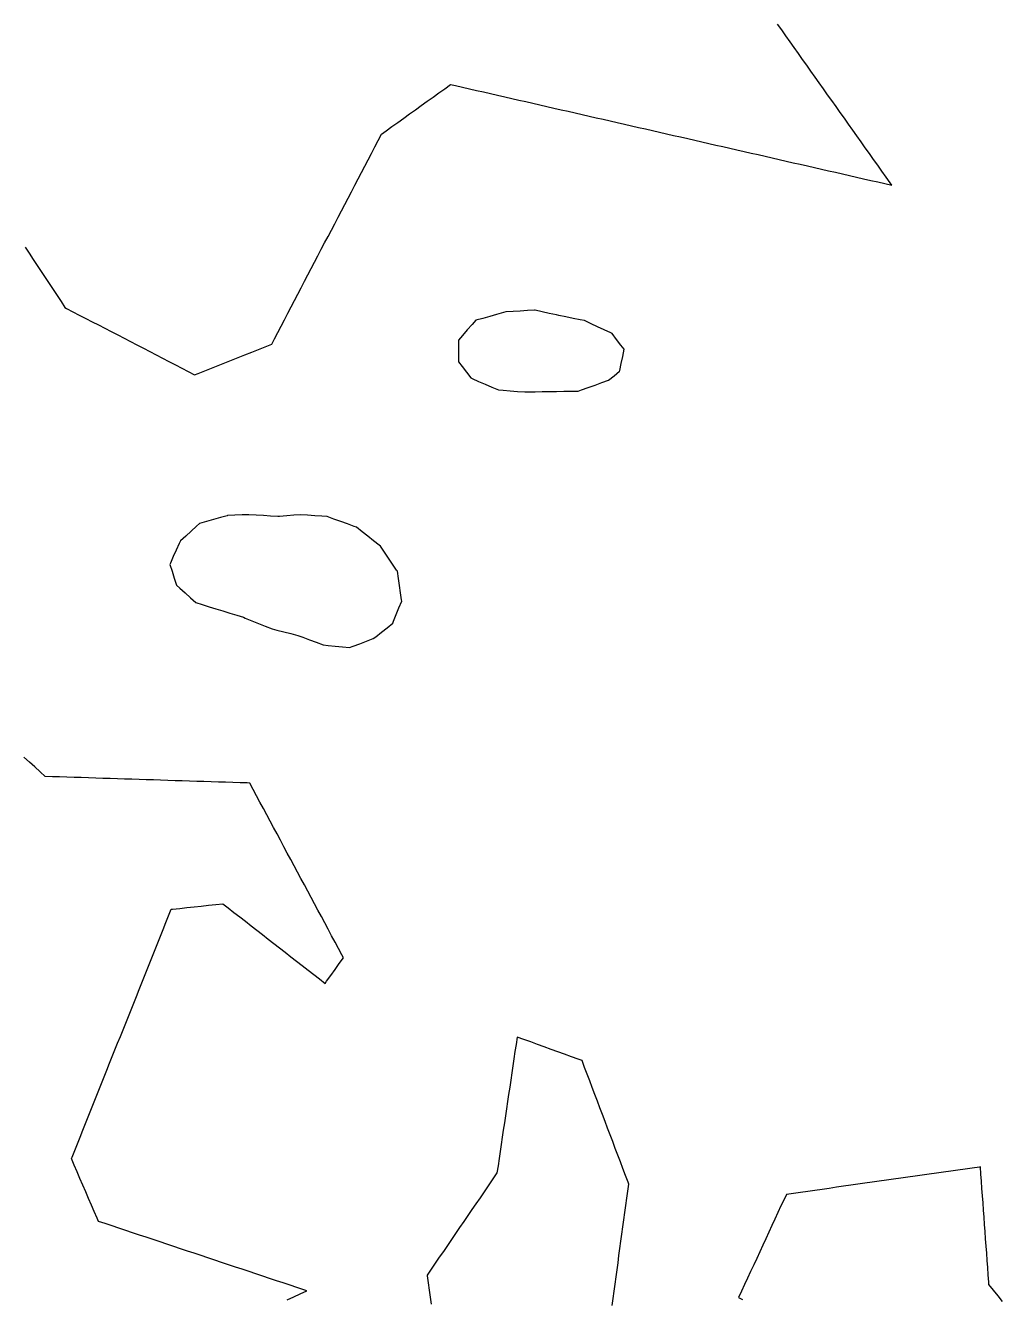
# Model space of a CAD drawing. Header units: millimetres. Extents: x 32 to 3054, y 42 to 5568.
# Drawn here: x 2237.2 to 2372.5, y 4519.6 to 4696 of the extents above; entities that cross this region are included whole.
import ezdxf

# ---------------------------------------------------------------- set-up
doc = ezdxf.new("R2010")
doc.units = ezdxf.units.MM
for name, color, linetype in [('ALL_ISLANDS', 7, 'Continuous'), ('OUTLINE_ISLAND_01', 7, 'Continuous'), ('OUTLINE_ISLAND_38', 7, 'Continuous'), ('OUTLINE_ISLAND_57', 7, 'Continuous')]:
    doc.layers.add(name, color=color, linetype=linetype)

msp = doc.modelspace()

# ---------------------------------------------------------------- linework, layer by layer
at = {"layer": 'ALL_ISLANDS'}
for points in [[(2237.1359, 4665.2525), (2237.6851, 4664.4168), (2238.2343, 4663.5811), (2238.7835, 4662.7454), (2239.3327, 4661.9097), (2239.8819, 4661.074), (2240.4311, 4660.2383), (2240.9803, 4659.4026), (2241.5295, 4658.5669), (2242.0786, 4657.7312), (2242.6278, 4656.8955), (2242.8327, 4656.7892), (2243.7204, 4656.3286), (2244.608, 4655.868), (2245.4956, 4655.4074), (2246.3832, 4654.9468), (2247.2708, 4654.4862), (2248.1584, 4654.0257), (2249.046, 4653.5651), (2249.9336, 4653.1045), (2250.8213, 4652.6439), (2251.7089, 4652.1833), (2252.5965, 4651.7227), (2253.4841, 4651.2621), (2254.3717, 4650.8015), (2255.2593, 4650.3409), (2256.1469, 4649.8804), (2257.0346, 4649.4198), (2257.9222, 4648.9592), (2258.8098, 4648.4986), (2259.6974, 4648.038), (2260.585, 4647.5774), (2261.0559, 4647.7643), (2261.9853, 4648.1333), (2262.9148, 4648.5023), (2263.8442, 4648.8712), (2264.7736, 4649.2402), (2265.7031, 4649.6092), (2266.6325, 4649.9781), (2267.562, 4650.3471), (2268.4914, 4650.7161), (2269.4209, 4651.085), (2270.3503, 4651.454), (2271.2797, 4651.823), (2271.6639, 4652.5597), (2272.1264, 4653.4464), (2272.5888, 4654.333), (2273.0512, 4655.2197), (2273.5136, 4656.1064), (2273.976, 4656.9931), (2274.4384, 4657.8797), (2274.9008, 4658.7664), (2275.3632, 4659.6531), (2275.8256, 4660.5397), (2276.288, 4661.4264), (2276.7504, 4662.3131), (2277.2128, 4663.1998), (2277.6752, 4664.0864), (2278.1376, 4664.9731), (2278.6, 4665.8598), (2279.0624, 4666.7464), (2279.5248, 4667.6331), (2279.9872, 4668.5198), (2280.4496, 4669.4064), (2280.912, 4670.2931), (2281.3744, 4671.1798), (2281.8368, 4672.0665), (2282.2992, 4672.9531), (2282.7616, 4673.8398), (2283.224, 4674.7265), (2283.6864, 4675.6131), (2284.1488, 4676.4998), (2284.6112, 4677.3865), (2285.0736, 4678.2731), (2285.536, 4679.1598), (2285.9984, 4680.0465), (2286.4608, 4680.9332), (2287.1091, 4681.3989), (2287.9213, 4681.9823), (2288.7334, 4682.5657), (2289.5456, 4683.1492), (2290.3577, 4683.7326), (2291.1699, 4684.316), (2291.9821, 4684.8995), (2292.7942, 4685.4829), (2293.6064, 4686.0663), (2294.4186, 4686.6498), (2295.2307, 4687.2332), (2296.0429, 4687.8166), (2296.7136, 4687.6635), (2297.6886, 4687.4409), (2298.6635, 4687.2183), (2299.6384, 4686.9957), (2300.6133, 4686.773), (2301.5882, 4686.5504), (2302.5631, 4686.3278), (2303.538, 4686.1052), (2304.5129, 4685.8826), (2305.4878, 4685.66), (2306.4627, 4685.4374), (2307.4376, 4685.2148), (2308.4125, 4684.9922), (2309.3874, 4684.7696), (2310.3624, 4684.5469), (2311.3373, 4684.3243), (2312.3122, 4684.1017), (2313.2871, 4683.8791), (2314.262, 4683.6565), (2315.2369, 4683.4339), (2316.2118, 4683.2113), (2317.1867, 4682.9887), (2318.1616, 4682.7661), (2319.1365, 4682.5435), (2320.1114, 4682.3209), (2321.0863, 4682.0982), (2322.0612, 4681.8756), (2323.0362, 4681.653), (2324.0111, 4681.4304), (2324.986, 4681.2078), (2325.9609, 4680.9852), (2326.9358, 4680.7626), (2327.9107, 4680.54), (2328.8856, 4680.3174), (2329.8605, 4680.0948), (2330.8354, 4679.8721), (2331.8103, 4679.6495), (2332.7852, 4679.4269), (2333.7601, 4679.2043), (2334.735, 4678.9817), (2335.71, 4678.7591), (2336.6849, 4678.5365), (2337.6598, 4678.3139), (2338.6347, 4678.0913), (2339.6096, 4677.8687), (2340.5845, 4677.646), (2341.5594, 4677.4234), (2342.5343, 4677.2008), (2343.5092, 4676.9782), (2344.4841, 4676.7556), (2345.459, 4676.533), (2346.4339, 4676.3104), (2347.4088, 4676.0878), (2348.3838, 4675.8652), (2349.3587, 4675.6426), (2350.3336, 4675.42), (2351.3085, 4675.1973), (2352.2834, 4674.9747), (2353.2583, 4674.7521), (2354.2332, 4674.5295), (2355.2081, 4674.3069), (2356.183, 4674.0843), (2357.1579, 4673.8617), (2356.9443, 4674.1631), (2356.3661, 4674.979), (2355.788, 4675.7949), (2355.2098, 4676.6108), (2354.6316, 4677.4267), (2354.0534, 4678.2426), (2353.4752, 4679.0585), (2352.897, 4679.8745), (2352.3189, 4680.6904), (2351.7407, 4681.5063), (2351.1625, 4682.3222), (2350.5843, 4683.1381), (2350.0061, 4683.954), (2349.428, 4684.7699), (2348.8498, 4685.5858), (2348.2716, 4686.4017), (2347.6934, 4687.2176), (2347.1152, 4688.0335), (2346.537, 4688.8494), (2345.9589, 4689.6653), (2345.3807, 4690.4812), (2344.8025, 4691.2972), (2344.2243, 4692.1131), (2343.6461, 4692.929), (2343.0679, 4693.7449), (2342.4898, 4694.5608), (2341.9116, 4695.3767), (2341.3334, 4696.1926)], [(2273.3951, 4519.4159), (2274.3078, 4519.8244), (2275.2206, 4520.2329), (2276.1333, 4520.6415), (2275.7154, 4520.7809), (2274.7668, 4521.0973), (2273.8182, 4521.4137), (2272.8696, 4521.7301), (2271.921, 4522.0466), (2270.9724, 4522.363), (2270.0237, 4522.6794), (2269.0751, 4522.9959), (2268.1265, 4523.3123), (2267.1779, 4523.6287), (2266.2293, 4523.9452), (2265.2807, 4524.2616), (2264.332, 4524.578), (2263.3834, 4524.8944), (2262.4348, 4525.2109), (2261.4862, 4525.5273), (2260.5376, 4525.8437), (2259.589, 4526.1602), (2258.6404, 4526.4766), (2257.6917, 4526.793), (2256.7431, 4527.1095), (2255.7945, 4527.4259), (2254.8459, 4527.7423), (2253.8973, 4528.0588), (2252.9487, 4528.3752), (2252, 4528.6916), (2251.0514, 4529.008), (2250.1028, 4529.3245), (2249.1542, 4529.6409), (2248.2056, 4529.9573), (2247.257, 4530.2738), (2247.0751, 4530.6973), (2246.6807, 4531.6163), (2246.2863, 4532.5352), (2245.8918, 4533.4541), (2245.4974, 4534.373), (2245.1029, 4535.2919), (2244.7085, 4536.2108), (2244.314, 4537.1298), (2243.9196, 4538.0487), (2243.5251, 4538.9676), (2243.6076, 4539.1736), (2243.9793, 4540.102), (2244.3509, 4541.0304), (2244.7226, 4541.9587), (2245.0943, 4542.8871), (2245.4659, 4543.8155), (2245.8376, 4544.7438), (2246.2092, 4545.6722), (2246.5809, 4546.6006), (2246.9526, 4547.5289), (2247.3242, 4548.4573), (2247.6959, 4549.3857), (2248.0675, 4550.314), (2248.4392, 4551.2424), (2248.8108, 4552.1708), (2249.1825, 4553.0992), (2249.5542, 4554.0275), (2249.9258, 4554.9559), (2250.2975, 4555.8843), (2250.6691, 4556.8126), (2251.0408, 4557.741), (2251.4125, 4558.6694), (2251.7841, 4559.5977), (2252.1558, 4560.5261), (2252.5274, 4561.4545), (2252.8991, 4562.3828), (2253.2708, 4563.3112), (2253.6424, 4564.2396), (2254.0141, 4565.168), (2254.3857, 4566.0963), (2254.7574, 4567.0247), (2255.1291, 4567.9531), (2255.5007, 4568.8814), (2255.8724, 4569.8098), (2256.244, 4570.7382), (2256.6157, 4571.6665), (2256.9873, 4572.5949), (2257.359, 4573.5233), (2257.5385, 4573.5423), (2258.533, 4573.6475), (2259.5274, 4573.7527), (2260.5219, 4573.8579), (2261.5163, 4573.9631), (2262.5108, 4574.0683), (2263.5052, 4574.1735), (2264.4997, 4574.2787), (2265.2486, 4573.6957), (2266.0376, 4573.0813), (2266.8267, 4572.467), (2267.6157, 4571.8527), (2268.4048, 4571.2384), (2269.1939, 4570.6241), (2269.9829, 4570.0098), (2270.772, 4569.3954), (2271.561, 4568.7811), (2272.3501, 4568.1668), (2273.1391, 4567.5525), (2273.9282, 4566.9382), (2274.7173, 4566.3239), (2275.5063, 4565.7095), (2276.2954, 4565.0952), (2277.0844, 4564.4809), (2277.8735, 4563.8666), (2278.6626, 4563.2523), (2278.8754, 4563.549), (2279.4582, 4564.3616), (2280.041, 4565.1742), (2280.6238, 4565.9867), (2281.2067, 4566.7993), (2280.9841, 4567.2143), (2280.5113, 4568.0955), (2280.0386, 4568.9767), (2279.5658, 4569.8579), (2279.0931, 4570.7391), (2278.6203, 4571.6203), (2278.1476, 4572.5015), (2277.6748, 4573.3827), (2277.2021, 4574.2639), (2276.7293, 4575.1451), (2276.2566, 4576.0263), (2275.7838, 4576.9075), (2275.3111, 4577.7887), (2274.8383, 4578.6699), (2274.3656, 4579.5511), (2273.8928, 4580.4322), (2273.4201, 4581.3134), (2272.9473, 4582.1946), (2272.4746, 4583.0758), (2272.0018, 4583.957), (2271.5291, 4584.8382), (2271.0564, 4585.7194), (2270.5836, 4586.6006), (2270.1109, 4587.4818), (2269.6381, 4588.363), (2269.1654, 4589.2442), (2268.6926, 4590.1254), (2268.2199, 4591.0066), (2267.8761, 4591.0177), (2266.8767, 4591.0499), (2265.8772, 4591.0821), (2264.8777, 4591.1144), (2263.8782, 4591.1466), (2262.8787, 4591.1788), (2261.8793, 4591.211), (2260.8798, 4591.2432), (2259.8803, 4591.2754), (2258.8808, 4591.3076), (2257.8813, 4591.3399), (2256.8819, 4591.3721), (2255.8824, 4591.4043), (2254.8829, 4591.4365), (2253.8834, 4591.4687), (2252.8839, 4591.5009), (2251.8845, 4591.5332), (2250.885, 4591.5654), (2249.8855, 4591.5976), (2248.886, 4591.6298), (2247.8865, 4591.662), (2246.887, 4591.6942), (2245.8876, 4591.7265), (2244.8881, 4591.7587), (2243.8886, 4591.7909), (2242.8891, 4591.8231), (2241.8896, 4591.8553), (2240.8902, 4591.8875), (2239.8907, 4591.9198), (2239.1735, 4592.5702), (2238.4328, 4593.242), (2237.6921, 4593.9138), (2236.9513, 4594.5856)], [(2318.4199, 4518.6023), (2318.5553, 4519.5931), (2318.6908, 4520.5838), (2318.8263, 4521.5746), (2318.9617, 4522.5654), (2319.0972, 4523.5562), (2319.2326, 4524.547), (2319.3681, 4525.5378), (2319.5036, 4526.5285), (2319.639, 4527.5193), (2319.7745, 4528.5101), (2319.9099, 4529.5009), (2320.0454, 4530.4917), (2320.1809, 4531.4825), (2320.3163, 4532.4732), (2320.4518, 4533.464), (2320.5872, 4534.4548), (2320.7227, 4535.4456), (2320.6223, 4535.7111), (2320.2685, 4536.6464), (2319.9147, 4537.5818), (2319.5609, 4538.5171), (2319.2071, 4539.4524), (2318.8533, 4540.3878), (2318.4996, 4541.3231), (2318.1458, 4542.2584), (2317.792, 4543.1937), (2317.4382, 4544.1291), (2317.0844, 4545.0644), (2316.7306, 4545.9997), (2316.3768, 4546.935), (2316.0231, 4547.8704), (2315.6693, 4548.8057), (2315.3155, 4549.741), (2314.9617, 4550.6763), (2314.6079, 4551.6117), (2314.2541, 4552.547), (2313.7212, 4552.7407), (2312.7814, 4553.0823), (2311.8415, 4553.4239), (2310.9017, 4553.7655), (2309.9618, 4554.1071), (2309.022, 4554.4487), (2308.0821, 4554.7902), (2307.1423, 4555.1318), (2306.2024, 4555.4734), (2305.2626, 4555.815), (2305.2569, 4555.777), (2305.11, 4554.7879), (2304.9632, 4553.7987), (2304.8163, 4552.8096), (2304.6694, 4551.8204), (2304.5225, 4550.8313), (2304.3756, 4549.8421), (2304.2287, 4548.853), (2304.0818, 4547.8638), (2303.935, 4546.8746), (2303.7881, 4545.8855), (2303.6412, 4544.8963), (2303.4943, 4543.9072), (2303.3474, 4542.918), (2303.2005, 4541.9289), (2303.0536, 4540.9397), (2302.9068, 4539.9506), (2302.7599, 4538.9614), (2302.613, 4537.9723), (2302.4661, 4536.9831), (2302.3742, 4536.8486), (2301.8103, 4536.0228), (2301.2463, 4535.197), (2300.6823, 4534.3712), (2300.1184, 4533.5454), (2299.5544, 4532.7196), (2298.9904, 4531.8938), (2298.4265, 4531.068), (2297.8625, 4530.2422), (2297.2986, 4529.4164), (2296.7346, 4528.5906), (2296.1706, 4527.7648), (2295.6067, 4526.939), (2295.0427, 4526.1132), (2294.4787, 4525.2874), (2293.9148, 4524.4616), (2293.3508, 4523.6358), (2292.7868, 4522.81), (2292.7976, 4522.7361), (2292.9417, 4521.7465), (2293.0858, 4520.7569), (2293.2299, 4519.7674), (2293.374, 4518.7778)], [(2372.4946, 4519.1878), (2371.8689, 4519.9679), (2371.2433, 4520.748), (2370.6176, 4521.5281), (2370.5931, 4521.8634), (2370.5201, 4522.8607), (2370.4471, 4523.8581), (2370.3741, 4524.8554), (2370.3011, 4525.8527), (2370.2281, 4526.8501), (2370.155, 4527.8474), (2370.082, 4528.8447), (2370.009, 4529.8421), (2369.936, 4530.8394), (2369.863, 4531.8367), (2369.79, 4532.8341), (2369.717, 4533.8314), (2369.644, 4534.8287), (2369.571, 4535.8261), (2369.498, 4536.8234), (2369.425, 4537.8207), (2369.2826, 4537.8005), (2368.2925, 4537.6599), (2367.3025, 4537.5193), (2366.3124, 4537.3787), (2365.3223, 4537.2381), (2364.3323, 4537.0975), (2363.3422, 4536.9569), (2362.3521, 4536.8163), (2361.3621, 4536.6757), (2360.372, 4536.5351), (2359.3819, 4536.3945), (2358.3919, 4536.2539), (2357.4018, 4536.1133), (2356.4117, 4535.9727), (2355.4217, 4535.8321), (2354.4316, 4535.6915), (2353.4415, 4535.5509), (2352.4515, 4535.4104), (2351.4614, 4535.2698), (2350.4713, 4535.1292), (2349.4813, 4534.9886), (2348.4912, 4534.848), (2347.5011, 4534.7074), (2346.5111, 4534.5668), (2345.521, 4534.4262), (2344.5309, 4534.2856), (2343.5409, 4534.145), (2342.5508, 4534.0044), (2342.2287, 4533.3088), (2341.8085, 4532.4014), (2341.3883, 4531.4939), (2340.9682, 4530.5865), (2340.548, 4529.6791), (2340.1278, 4528.7716), (2339.7076, 4527.8642), (2339.2874, 4526.9568), (2338.8672, 4526.0493), (2338.447, 4525.1419), (2338.0268, 4524.2345), (2337.6066, 4523.327), (2337.1865, 4522.4196), (2336.7663, 4521.5121), (2336.3461, 4520.6047), (2335.9259, 4519.6973), (2336.4994, 4519.4455)]]:
    msp.add_lwpolyline(points, dxfattribs=at)
for points in [[(2297.1361, 4652.3892), (2297.1361, 4651.3892), (2297.1361, 4650.3892), (2297.1361, 4649.3892), (2297.6248, 4648.7448), (2298.2292, 4647.9481), (2298.8335, 4647.1514), (2299.0127, 4647.0735), (2299.9299, 4646.6751), (2300.8471, 4646.2766), (2301.7643, 4645.8781), (2302.6815, 4645.4797), (2303.3161, 4645.4323), (2304.3133, 4645.358), (2305.3105, 4645.2836), (2306.3077, 4645.2092), (2306.7355, 4645.2159), (2307.7354, 4645.2317), (2308.7352, 4645.2475), (2309.7351, 4645.2633), (2310.735, 4645.279), (2311.7349, 4645.2948), (2312.7347, 4645.3106), (2313.7346, 4645.3263), (2314.1728, 4645.4838), (2315.1139, 4645.822), (2316.0549, 4646.1602), (2316.996, 4646.4984), (2317.9371, 4646.8366), (2318.6807, 4647.4614), (2319.4463, 4648.1047), (2319.4638, 4648.1865), (2319.6731, 4649.1643), (2319.8825, 4650.1421), (2320.0919, 4651.12), (2319.6468, 4651.7018), (2319.0391, 4652.496), (2318.4315, 4653.2902), (2318.2225, 4653.3883), (2317.3174, 4653.8134), (2316.4122, 4654.2384), (2315.507, 4654.6634), (2314.6018, 4655.0884), (2313.9815, 4655.2109), (2313.0005, 4655.4045), (2312.0194, 4655.5982), (2311.0383, 4655.7919), (2310.6925, 4655.8721), (2309.7183, 4656.098), (2308.7442, 4656.3239), (2307.77, 4656.5498), (2307.6855, 4656.5445), (2306.6874, 4656.4822), (2305.6894, 4656.4198), (2304.6913, 4656.3575), (2303.6933, 4656.2951), (2303.3846, 4656.2092), (2302.4213, 4655.9408), (2301.458, 4655.6725), (2300.4947, 4655.4042), (2299.5313, 4655.1358), (2299.0184, 4654.5477), (2298.3612, 4653.794), (2297.7039, 4653.0404)], [(2257.1597, 4621.3153), (2257.4608, 4620.3617), (2257.7619, 4619.4081), (2258.063, 4618.4545), (2258.5484, 4618.0174), (2259.2915, 4617.3482), (2260.0345, 4616.6791), (2260.7776, 4616.0099), (2261.6337, 4615.7456), (2262.5893, 4615.4507), (2263.5448, 4615.1558), (2264.5003, 4614.8608), (2265.4558, 4614.5659), (2266.4113, 4614.271), (2267.3669, 4613.9761), (2267.6041, 4613.8792), (2268.5298, 4613.501), (2269.4556, 4613.1229), (2270.3813, 4612.7447), (2271.3071, 4612.3665), (2271.9648, 4612.2012), (2272.9347, 4611.9574), (2273.9045, 4611.7137), (2274.8743, 4611.4699), (2275.5622, 4611.2139), (2276.4995, 4610.8652), (2277.4367, 4610.5164), (2278.3739, 4610.1677), (2279.0651, 4610.094), (2280.0594, 4609.988), (2281.0538, 4609.882), (2282.0482, 4609.776), (2282.5365, 4609.9621), (2283.4709, 4610.3182), (2284.4054, 4610.6743), (2285.3398, 4611.0304), (2285.6687, 4611.2909), (2286.4526, 4611.9117), (2287.2365, 4612.5326), (2288.0204, 4613.1535), (2288.134, 4613.4303), (2288.5136, 4614.3554), (2288.8933, 4615.2805), (2289.2729, 4616.2057), (2289.2451, 4616.4014), (2289.1042, 4617.3914), (2288.9633, 4618.3815), (2288.8224, 4619.3715), (2288.6816, 4620.3615), (2288.566, 4620.5326), (2288.0064, 4621.3613), (2287.4467, 4622.19), (2286.887, 4623.0187), (2286.3274, 4623.8475), (2286.1668, 4623.9745), (2285.3827, 4624.5951), (2284.5985, 4625.2156), (2283.8144, 4625.8362), (2283.0302, 4626.4567), (2282.6981, 4626.5766), (2281.7575, 4626.9161), (2280.8169, 4627.2555), (2279.8763, 4627.595), (2278.9356, 4627.9345), (2278.2308, 4627.984), (2277.2332, 4628.0542), (2276.2357, 4628.1243), (2275.2382, 4628.1945), (2274.3479, 4628.114), (2273.352, 4628.0239), (2272.3561, 4627.9338), (2272.1107, 4627.9492), (2271.1127, 4628.0117), (2270.1147, 4628.0743), (2269.1166, 4628.1368), (2268.1186, 4628.1993), (2267.1605, 4628.1588), (2266.1614, 4628.1165), (2265.1623, 4628.0742), (2265.1131, 4628.0603), (2264.1507, 4627.7886), (2263.1883, 4627.5169), (2262.226, 4627.2453), (2261.2636, 4626.9736), (2260.837, 4626.5874), (2260.0957, 4625.9162), (2259.3544, 4625.2451), (2258.613, 4624.574), (2258.4506, 4624.2096), (2258.0432, 4623.2964), (2257.6359, 4622.3831), (2257.2286, 4621.4698)]]:
    msp.add_lwpolyline(points, close=True, dxfattribs=at)
at = {"layer": 'OUTLINE_ISLAND_01'}
for points in [[(2237.1359, 4665.2525), (2237.6851, 4664.4168), (2238.2343, 4663.5811), (2238.7835, 4662.7454), (2239.3327, 4661.9097), (2239.8819, 4661.074), (2240.4311, 4660.2383), (2240.9803, 4659.4026), (2241.5295, 4658.5669), (2242.0786, 4657.7312), (2242.6278, 4656.8955), (2242.8327, 4656.7892), (2243.7204, 4656.3286), (2244.608, 4655.868), (2245.4956, 4655.4074), (2246.3832, 4654.9468), (2247.2708, 4654.4862), (2248.1584, 4654.0257), (2249.046, 4653.5651), (2249.9336, 4653.1045), (2250.8213, 4652.6439), (2251.7089, 4652.1833), (2252.5965, 4651.7227), (2253.4841, 4651.2621), (2254.3717, 4650.8015), (2255.2593, 4650.3409), (2256.1469, 4649.8804), (2257.0346, 4649.4198), (2257.9222, 4648.9592), (2258.8098, 4648.4986), (2259.6974, 4648.038), (2260.585, 4647.5774), (2261.0559, 4647.7643), (2261.9853, 4648.1333), (2262.9148, 4648.5023), (2263.8442, 4648.8712), (2264.7736, 4649.2402), (2265.7031, 4649.6092), (2266.6325, 4649.9781), (2267.562, 4650.3471), (2268.4914, 4650.7161), (2269.4209, 4651.085), (2270.3503, 4651.454), (2271.2797, 4651.823), (2271.6639, 4652.5597), (2272.1264, 4653.4464), (2272.5888, 4654.333), (2273.0512, 4655.2197), (2273.5136, 4656.1064), (2273.976, 4656.9931), (2274.4384, 4657.8797), (2274.9008, 4658.7664), (2275.3632, 4659.6531), (2275.8256, 4660.5397), (2276.288, 4661.4264), (2276.7504, 4662.3131), (2277.2128, 4663.1998), (2277.6752, 4664.0864), (2278.1376, 4664.9731), (2278.6, 4665.8598), (2279.0624, 4666.7464), (2279.5248, 4667.6331), (2279.9872, 4668.5198), (2280.4496, 4669.4064), (2280.912, 4670.2931), (2281.3744, 4671.1798), (2281.8368, 4672.0665), (2282.2992, 4672.9531), (2282.7616, 4673.8398), (2283.224, 4674.7265), (2283.6864, 4675.6131), (2284.1488, 4676.4998), (2284.6112, 4677.3865), (2285.0736, 4678.2731), (2285.536, 4679.1598), (2285.9984, 4680.0465), (2286.4608, 4680.9332), (2287.1091, 4681.3989), (2287.9213, 4681.9823), (2288.7334, 4682.5657), (2289.5456, 4683.1492), (2290.3577, 4683.7326), (2291.1699, 4684.316), (2291.9821, 4684.8995), (2292.7942, 4685.4829), (2293.6064, 4686.0663), (2294.4186, 4686.6498), (2295.2307, 4687.2332), (2296.0429, 4687.8166), (2296.7136, 4687.6635), (2297.6886, 4687.4409), (2298.6635, 4687.2183), (2299.6384, 4686.9957), (2300.6133, 4686.773), (2301.5882, 4686.5504), (2302.5631, 4686.3278), (2303.538, 4686.1052), (2304.5129, 4685.8826), (2305.4878, 4685.66), (2306.4627, 4685.4374), (2307.4376, 4685.2148), (2308.4125, 4684.9922), (2309.3874, 4684.7696), (2310.3624, 4684.5469), (2311.3373, 4684.3243), (2312.3122, 4684.1017), (2313.2871, 4683.8791), (2314.262, 4683.6565), (2315.2369, 4683.4339), (2316.2118, 4683.2113), (2317.1867, 4682.9887), (2318.1616, 4682.7661), (2319.1365, 4682.5435), (2320.1114, 4682.3209), (2321.0863, 4682.0982), (2322.0612, 4681.8756), (2323.0362, 4681.653), (2324.0111, 4681.4304), (2324.986, 4681.2078), (2325.9609, 4680.9852), (2326.9358, 4680.7626), (2327.9107, 4680.54), (2328.8856, 4680.3174), (2329.8605, 4680.0948), (2330.8354, 4679.8721), (2331.8103, 4679.6495), (2332.7852, 4679.4269), (2333.7601, 4679.2043), (2334.735, 4678.9817), (2335.71, 4678.7591), (2336.6849, 4678.5365), (2337.6598, 4678.3139), (2338.6347, 4678.0913), (2339.6096, 4677.8687), (2340.5845, 4677.646), (2341.5594, 4677.4234), (2342.5343, 4677.2008), (2343.5092, 4676.9782), (2344.4841, 4676.7556), (2345.459, 4676.533), (2346.4339, 4676.3104), (2347.4088, 4676.0878), (2348.3838, 4675.8652), (2349.3587, 4675.6426), (2350.3336, 4675.42), (2351.3085, 4675.1973), (2352.2834, 4674.9747), (2353.2583, 4674.7521), (2354.2332, 4674.5295), (2355.2081, 4674.3069), (2356.183, 4674.0843), (2357.1579, 4673.8617), (2356.9443, 4674.1631), (2356.3661, 4674.979), (2355.788, 4675.7949), (2355.2098, 4676.6108), (2354.6316, 4677.4267), (2354.0534, 4678.2426), (2353.4752, 4679.0585), (2352.897, 4679.8745), (2352.3189, 4680.6904), (2351.7407, 4681.5063), (2351.1625, 4682.3222), (2350.5843, 4683.1381), (2350.0061, 4683.954), (2349.428, 4684.7699), (2348.8498, 4685.5858), (2348.2716, 4686.4017), (2347.6934, 4687.2176), (2347.1152, 4688.0335), (2346.537, 4688.8494), (2345.9589, 4689.6653), (2345.3807, 4690.4812), (2344.8025, 4691.2972), (2344.2243, 4692.1131), (2343.6461, 4692.929), (2343.0679, 4693.7449), (2342.4898, 4694.5608), (2341.9116, 4695.3767), (2341.3334, 4696.1926)], [(2273.3951, 4519.4159), (2274.3078, 4519.8244), (2275.2206, 4520.2329), (2276.1333, 4520.6415), (2275.7154, 4520.7809), (2274.7668, 4521.0973), (2273.8182, 4521.4137), (2272.8696, 4521.7301), (2271.921, 4522.0466), (2270.9724, 4522.363), (2270.0237, 4522.6794), (2269.0751, 4522.9959), (2268.1265, 4523.3123), (2267.1779, 4523.6287), (2266.2293, 4523.9452), (2265.2807, 4524.2616), (2264.332, 4524.578), (2263.3834, 4524.8944), (2262.4348, 4525.2109), (2261.4862, 4525.5273), (2260.5376, 4525.8437), (2259.589, 4526.1602), (2258.6404, 4526.4766), (2257.6917, 4526.793), (2256.7431, 4527.1095), (2255.7945, 4527.4259), (2254.8459, 4527.7423), (2253.8973, 4528.0588), (2252.9487, 4528.3752), (2252, 4528.6916), (2251.0514, 4529.008), (2250.1028, 4529.3245), (2249.1542, 4529.6409), (2248.2056, 4529.9573), (2247.257, 4530.2738), (2247.0751, 4530.6973), (2246.6807, 4531.6163), (2246.2863, 4532.5352), (2245.8918, 4533.4541), (2245.4974, 4534.373), (2245.1029, 4535.2919), (2244.7085, 4536.2108), (2244.314, 4537.1298), (2243.9196, 4538.0487), (2243.5251, 4538.9676), (2243.6076, 4539.1736), (2243.9793, 4540.102), (2244.3509, 4541.0304), (2244.7226, 4541.9587), (2245.0943, 4542.8871), (2245.4659, 4543.8155), (2245.8376, 4544.7438), (2246.2092, 4545.6722), (2246.5809, 4546.6006), (2246.9526, 4547.5289), (2247.3242, 4548.4573), (2247.6959, 4549.3857), (2248.0675, 4550.314), (2248.4392, 4551.2424), (2248.8108, 4552.1708), (2249.1825, 4553.0992), (2249.5542, 4554.0275), (2249.9258, 4554.9559), (2250.2975, 4555.8843), (2250.6691, 4556.8126), (2251.0408, 4557.741), (2251.4125, 4558.6694), (2251.7841, 4559.5977), (2252.1558, 4560.5261), (2252.5274, 4561.4545), (2252.8991, 4562.3828), (2253.2708, 4563.3112), (2253.6424, 4564.2396), (2254.0141, 4565.168), (2254.3857, 4566.0963), (2254.7574, 4567.0247), (2255.1291, 4567.9531), (2255.5007, 4568.8814), (2255.8724, 4569.8098), (2256.244, 4570.7382), (2256.6157, 4571.6665), (2256.9873, 4572.5949), (2257.359, 4573.5233), (2257.5385, 4573.5423), (2258.533, 4573.6475), (2259.5274, 4573.7527), (2260.5219, 4573.8579), (2261.5163, 4573.9631), (2262.5108, 4574.0683), (2263.5052, 4574.1735), (2264.4997, 4574.2787), (2265.2486, 4573.6957), (2266.0376, 4573.0813), (2266.8267, 4572.467), (2267.6157, 4571.8527), (2268.4048, 4571.2384), (2269.1939, 4570.6241), (2269.9829, 4570.0098), (2270.772, 4569.3954), (2271.561, 4568.7811), (2272.3501, 4568.1668), (2273.1391, 4567.5525), (2273.9282, 4566.9382), (2274.7173, 4566.3239), (2275.5063, 4565.7095), (2276.2954, 4565.0952), (2277.0844, 4564.4809), (2277.8735, 4563.8666), (2278.6626, 4563.2523), (2278.8754, 4563.549), (2279.4582, 4564.3616), (2280.041, 4565.1742), (2280.6238, 4565.9867), (2281.2067, 4566.7993), (2280.9841, 4567.2143), (2280.5113, 4568.0955), (2280.0386, 4568.9767), (2279.5658, 4569.8579), (2279.0931, 4570.7391), (2278.6203, 4571.6203), (2278.1476, 4572.5015), (2277.6748, 4573.3827), (2277.2021, 4574.2639), (2276.7293, 4575.1451), (2276.2566, 4576.0263), (2275.7838, 4576.9075), (2275.3111, 4577.7887), (2274.8383, 4578.6699), (2274.3656, 4579.5511), (2273.8928, 4580.4322), (2273.4201, 4581.3134), (2272.9473, 4582.1946), (2272.4746, 4583.0758), (2272.0018, 4583.957), (2271.5291, 4584.8382), (2271.0564, 4585.7194), (2270.5836, 4586.6006), (2270.1109, 4587.4818), (2269.6381, 4588.363), (2269.1654, 4589.2442), (2268.6926, 4590.1254), (2268.2199, 4591.0066), (2267.8761, 4591.0177), (2266.8767, 4591.0499), (2265.8772, 4591.0821), (2264.8777, 4591.1144), (2263.8782, 4591.1466), (2262.8787, 4591.1788), (2261.8793, 4591.211), (2260.8798, 4591.2432), (2259.8803, 4591.2754), (2258.8808, 4591.3076), (2257.8813, 4591.3399), (2256.8819, 4591.3721), (2255.8824, 4591.4043), (2254.8829, 4591.4365), (2253.8834, 4591.4687), (2252.8839, 4591.5009), (2251.8845, 4591.5332), (2250.885, 4591.5654), (2249.8855, 4591.5976), (2248.886, 4591.6298), (2247.8865, 4591.662), (2246.887, 4591.6942), (2245.8876, 4591.7265), (2244.8881, 4591.7587), (2243.8886, 4591.7909), (2242.8891, 4591.8231), (2241.8896, 4591.8553), (2240.8902, 4591.8875), (2239.8907, 4591.9198), (2239.1735, 4592.5702), (2238.4328, 4593.242), (2237.6921, 4593.9138), (2236.9513, 4594.5856)], [(2318.4199, 4518.6023), (2318.5553, 4519.5931), (2318.6908, 4520.5838), (2318.8263, 4521.5746), (2318.9617, 4522.5654), (2319.0972, 4523.5562), (2319.2326, 4524.547), (2319.3681, 4525.5378), (2319.5036, 4526.5285), (2319.639, 4527.5193), (2319.7745, 4528.5101), (2319.9099, 4529.5009), (2320.0454, 4530.4917), (2320.1809, 4531.4825), (2320.3163, 4532.4732), (2320.4518, 4533.464), (2320.5872, 4534.4548), (2320.7227, 4535.4456), (2320.6223, 4535.7111), (2320.2685, 4536.6464), (2319.9147, 4537.5818), (2319.5609, 4538.5171), (2319.2071, 4539.4524), (2318.8533, 4540.3878), (2318.4996, 4541.3231), (2318.1458, 4542.2584), (2317.792, 4543.1937), (2317.4382, 4544.1291), (2317.0844, 4545.0644), (2316.7306, 4545.9997), (2316.3768, 4546.935), (2316.0231, 4547.8704), (2315.6693, 4548.8057), (2315.3155, 4549.741), (2314.9617, 4550.6763), (2314.6079, 4551.6117), (2314.2541, 4552.547), (2313.7212, 4552.7407), (2312.7814, 4553.0823), (2311.8415, 4553.4239), (2310.9017, 4553.7655), (2309.9618, 4554.1071), (2309.022, 4554.4487), (2308.0821, 4554.7902), (2307.1423, 4555.1318), (2306.2024, 4555.4734), (2305.2626, 4555.815), (2305.2569, 4555.777), (2305.11, 4554.7879), (2304.9632, 4553.7987), (2304.8163, 4552.8096), (2304.6694, 4551.8204), (2304.5225, 4550.8313), (2304.3756, 4549.8421), (2304.2287, 4548.853), (2304.0818, 4547.8638), (2303.935, 4546.8746), (2303.7881, 4545.8855), (2303.6412, 4544.8963), (2303.4943, 4543.9072), (2303.3474, 4542.918), (2303.2005, 4541.9289), (2303.0536, 4540.9397), (2302.9068, 4539.9506), (2302.7599, 4538.9614), (2302.613, 4537.9723), (2302.4661, 4536.9831), (2302.3742, 4536.8486), (2301.8103, 4536.0228), (2301.2463, 4535.197), (2300.6823, 4534.3712), (2300.1184, 4533.5454), (2299.5544, 4532.7196), (2298.9904, 4531.8938), (2298.4265, 4531.068), (2297.8625, 4530.2422), (2297.2986, 4529.4164), (2296.7346, 4528.5906), (2296.1706, 4527.7648), (2295.6067, 4526.939), (2295.0427, 4526.1132), (2294.4787, 4525.2874), (2293.9148, 4524.4616), (2293.3508, 4523.6358), (2292.7868, 4522.81), (2292.7976, 4522.7361), (2292.9417, 4521.7465), (2293.0858, 4520.7569), (2293.2299, 4519.7674), (2293.374, 4518.7778)], [(2372.4946, 4519.1878), (2371.8689, 4519.9679), (2371.2433, 4520.748), (2370.6176, 4521.5281), (2370.5931, 4521.8634), (2370.5201, 4522.8607), (2370.4471, 4523.8581), (2370.3741, 4524.8554), (2370.3011, 4525.8527), (2370.2281, 4526.8501), (2370.155, 4527.8474), (2370.082, 4528.8447), (2370.009, 4529.8421), (2369.936, 4530.8394), (2369.863, 4531.8367), (2369.79, 4532.8341), (2369.717, 4533.8314), (2369.644, 4534.8287), (2369.571, 4535.8261), (2369.498, 4536.8234), (2369.425, 4537.8207), (2369.2826, 4537.8005), (2368.2925, 4537.6599), (2367.3025, 4537.5193), (2366.3124, 4537.3787), (2365.3223, 4537.2381), (2364.3323, 4537.0975), (2363.3422, 4536.9569), (2362.3521, 4536.8163), (2361.3621, 4536.6757), (2360.372, 4536.5351), (2359.3819, 4536.3945), (2358.3919, 4536.2539), (2357.4018, 4536.1133), (2356.4117, 4535.9727), (2355.4217, 4535.8321), (2354.4316, 4535.6915), (2353.4415, 4535.5509), (2352.4515, 4535.4104), (2351.4614, 4535.2698), (2350.4713, 4535.1292), (2349.4813, 4534.9886), (2348.4912, 4534.848), (2347.5011, 4534.7074), (2346.5111, 4534.5668), (2345.521, 4534.4262), (2344.5309, 4534.2856), (2343.5409, 4534.145), (2342.5508, 4534.0044), (2342.2287, 4533.3088), (2341.8085, 4532.4014), (2341.3883, 4531.4939), (2340.9682, 4530.5865), (2340.548, 4529.6791), (2340.1278, 4528.7716), (2339.7076, 4527.8642), (2339.2874, 4526.9568), (2338.8672, 4526.0493), (2338.447, 4525.1419), (2338.0268, 4524.2345), (2337.6066, 4523.327), (2337.1865, 4522.4196), (2336.7663, 4521.5121), (2336.3461, 4520.6047), (2335.9259, 4519.6973), (2336.4994, 4519.4455)]]:
    msp.add_lwpolyline(points, dxfattribs=at)
at = {"layer": 'OUTLINE_ISLAND_38'}
msp.add_lwpolyline([(2257.1597, 4621.3153), (2257.4608, 4620.3617), (2257.7619, 4619.4081), (2258.063, 4618.4545), (2258.5484, 4618.0174), (2259.2915, 4617.3482), (2260.0345, 4616.6791), (2260.7776, 4616.0099), (2261.6337, 4615.7456), (2262.5893, 4615.4507), (2263.5448, 4615.1558), (2264.5003, 4614.8608), (2265.4558, 4614.5659), (2266.4113, 4614.271), (2267.3669, 4613.9761), (2267.6041, 4613.8792), (2268.5298, 4613.501), (2269.4556, 4613.1229), (2270.3813, 4612.7447), (2271.3071, 4612.3665), (2271.9648, 4612.2012), (2272.9347, 4611.9574), (2273.9045, 4611.7137), (2274.8743, 4611.4699), (2275.5622, 4611.2139), (2276.4995, 4610.8652), (2277.4367, 4610.5164), (2278.3739, 4610.1677), (2279.0651, 4610.094), (2280.0594, 4609.988), (2281.0538, 4609.882), (2282.0482, 4609.776), (2282.5365, 4609.9621), (2283.4709, 4610.3182), (2284.4054, 4610.6743), (2285.3398, 4611.0304), (2285.6687, 4611.2909), (2286.4526, 4611.9117), (2287.2365, 4612.5326), (2288.0204, 4613.1535), (2288.134, 4613.4303), (2288.5136, 4614.3554), (2288.8933, 4615.2805), (2289.2729, 4616.2057), (2289.2451, 4616.4014), (2289.1042, 4617.3914), (2288.9633, 4618.3815), (2288.8224, 4619.3715), (2288.6816, 4620.3615), (2288.566, 4620.5326), (2288.0064, 4621.3613), (2287.4467, 4622.19), (2286.887, 4623.0187), (2286.3274, 4623.8475), (2286.1668, 4623.9745), (2285.3827, 4624.5951), (2284.5985, 4625.2156), (2283.8144, 4625.8362), (2283.0302, 4626.4567), (2282.6981, 4626.5766), (2281.7575, 4626.9161), (2280.8169, 4627.2555), (2279.8763, 4627.595), (2278.9356, 4627.9345), (2278.2308, 4627.984), (2277.2332, 4628.0542), (2276.2357, 4628.1243), (2275.2382, 4628.1945), (2274.3479, 4628.114), (2273.352, 4628.0239), (2272.3561, 4627.9338), (2272.1107, 4627.9492), (2271.1127, 4628.0117), (2270.1147, 4628.0743), (2269.1166, 4628.1368), (2268.1186, 4628.1993), (2267.1605, 4628.1588), (2266.1614, 4628.1165), (2265.1623, 4628.0742), (2265.1131, 4628.0603), (2264.1507, 4627.7886), (2263.1883, 4627.5169), (2262.226, 4627.2453), (2261.2636, 4626.9736), (2260.837, 4626.5874), (2260.0957, 4625.9162), (2259.3544, 4625.2451), (2258.613, 4624.574), (2258.4506, 4624.2096), (2258.0432, 4623.2964), (2257.6359, 4622.3831), (2257.2286, 4621.4698)], close=True, dxfattribs=at)
at = {"layer": 'OUTLINE_ISLAND_57'}
msp.add_lwpolyline([(2297.1361, 4652.3892), (2297.1361, 4651.3892), (2297.1361, 4650.3892), (2297.1361, 4649.3892), (2297.6248, 4648.7448), (2298.2292, 4647.9481), (2298.8335, 4647.1514), (2299.0127, 4647.0735), (2299.9299, 4646.6751), (2300.8471, 4646.2766), (2301.7643, 4645.8781), (2302.6815, 4645.4797), (2303.3161, 4645.4323), (2304.3133, 4645.358), (2305.3105, 4645.2836), (2306.3077, 4645.2092), (2306.7355, 4645.2159), (2307.7354, 4645.2317), (2308.7352, 4645.2475), (2309.7351, 4645.2633), (2310.735, 4645.279), (2311.7349, 4645.2948), (2312.7347, 4645.3106), (2313.7346, 4645.3263), (2314.1728, 4645.4838), (2315.1139, 4645.822), (2316.0549, 4646.1602), (2316.996, 4646.4984), (2317.9371, 4646.8366), (2318.6807, 4647.4614), (2319.4463, 4648.1047), (2319.4638, 4648.1865), (2319.6731, 4649.1643), (2319.8825, 4650.1421), (2320.0919, 4651.12), (2319.6468, 4651.7018), (2319.0391, 4652.496), (2318.4315, 4653.2902), (2318.2225, 4653.3883), (2317.3174, 4653.8134), (2316.4122, 4654.2384), (2315.507, 4654.6634), (2314.6018, 4655.0884), (2313.9815, 4655.2109), (2313.0005, 4655.4045), (2312.0194, 4655.5982), (2311.0383, 4655.7919), (2310.6925, 4655.8721), (2309.7183, 4656.098), (2308.7442, 4656.3239), (2307.77, 4656.5498), (2307.6855, 4656.5445), (2306.6874, 4656.4822), (2305.6894, 4656.4198), (2304.6913, 4656.3575), (2303.6933, 4656.2951), (2303.3846, 4656.2092), (2302.4213, 4655.9408), (2301.458, 4655.6725), (2300.4947, 4655.4042), (2299.5313, 4655.1358), (2299.0184, 4654.5477), (2298.3612, 4653.794), (2297.7039, 4653.0404)], close=True, dxfattribs=at)

doc.saveas('drawing.dxf')
